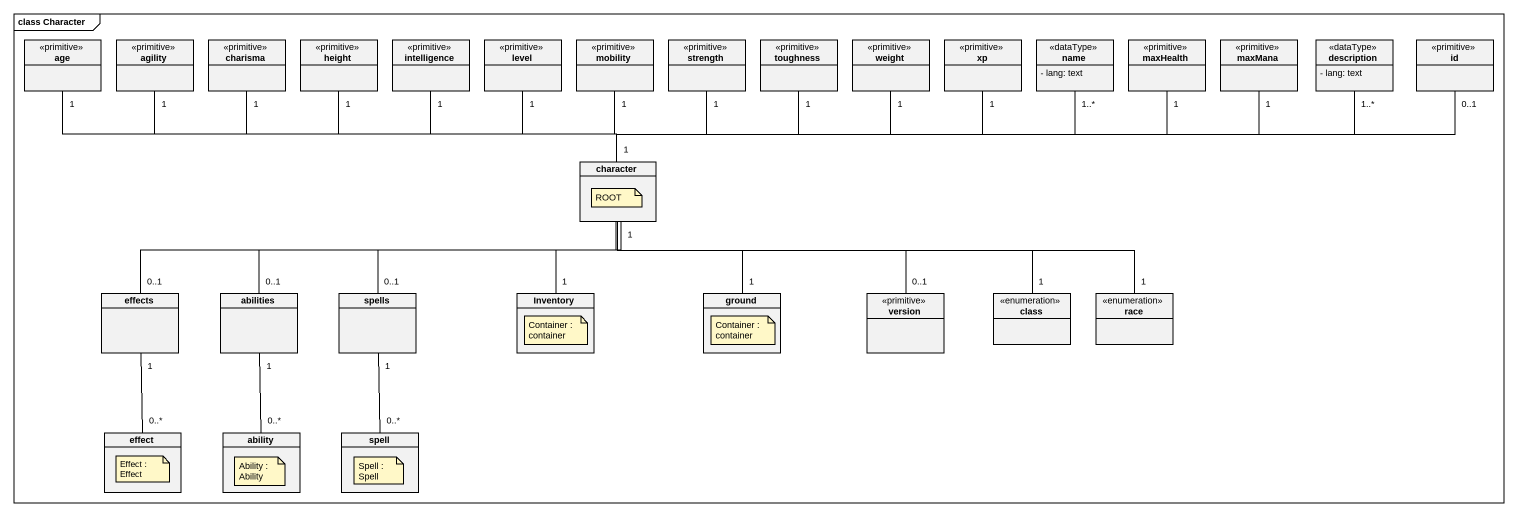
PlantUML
@startuml
mainframe class Character
hide circle
hide empty members
skinparam classAttributeIconSize 0
class age <<primitive>>
class agility <<primitive>>
class charisma <<primitive>>
class height <<primitive>>
class intelligence <<primitive>>
class level <<primitive>>
class mobility <<primitive>>
class strength <<primitive>>
class toughness <<primitive>>
class weight <<primitive>>
class xp <<primitive>>
class name <<dataType>> {
  - lang: text
}
class maxHealth <<primitive>>
class maxMana <<primitive>>
class description <<dataType>> {
  - lang: text
}
class id <<primitive>>
class character
class effects
class abilities
class spells
class Inventory
class ground
class version <<primitive>>
enum "class" as class_
enum race
class effect
class ability
class spell
character -left- "1" age
character -left- "1" agility
character -left- "1" charisma
character "1" -left- "1" height
character -up- "1" intelligence
character -up- "1" level
character -up- "1" mobility
character -up- "1" strength
character -up- "1" toughness
character -right- "1" weight
character -right- "1" xp
character -right- "1..*" name
character -right- "1" maxHealth
character -right- "1" maxMana
character -right- "1..*" description
character -right- "0..1" id
character -left- "0..1" effects
character "1" -left- "0..1" abilities
character -left- "0..1" spells
character -- "1" Inventory
character -- "1" ground
character -right- "0..1" version
character -right- "1" class_
character -right- "1" race
effects "1" -- "0..*" effect
abilities "1" -- "0..*" ability
spells "1" -- "0..*" spell
note as N1
  ROOT
end note
note as N2
  Container : container
end note
note as N3
  Container : container
end note
note as N4
  Effect : Effect
end note
note as N5
  Ability : Ability
end note
note as N6
  Spell : Spell
end note
@enduml
